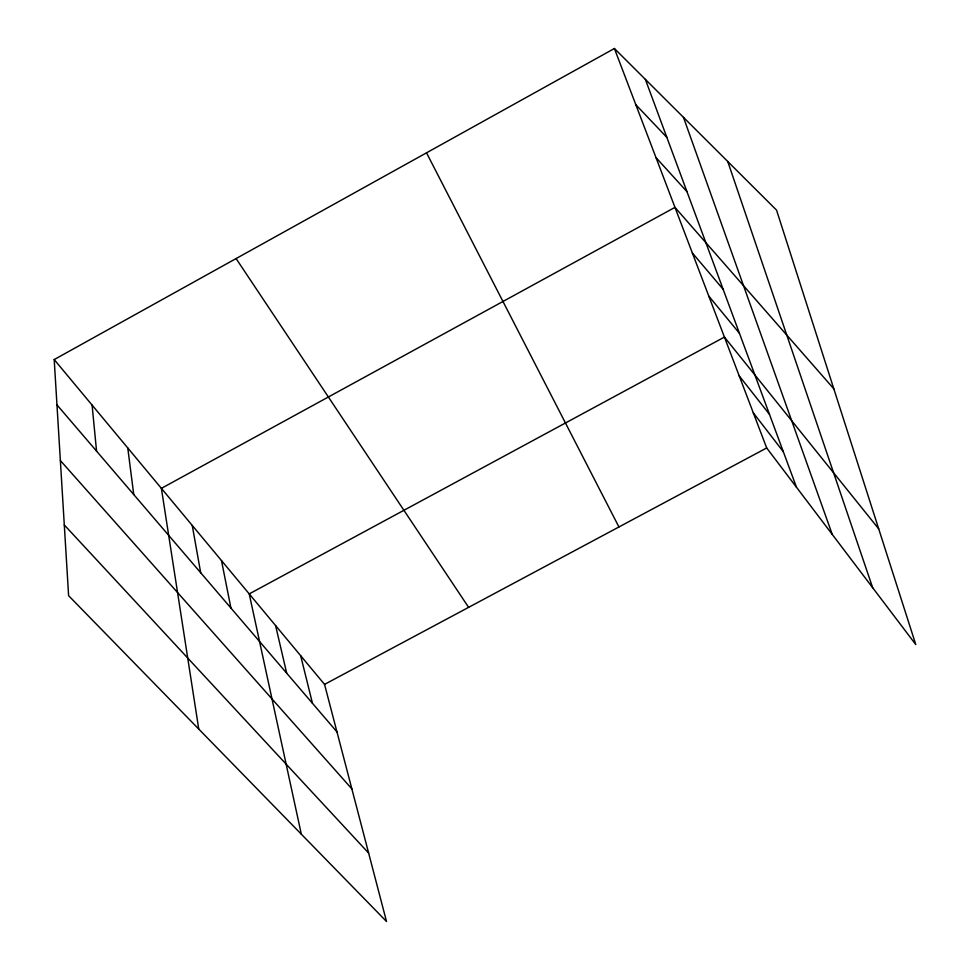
<?xml version="1.0" encoding="UTF-8"?>
<svg xmlns="http://www.w3.org/2000/svg" width="970" height="970" viewBox="0 0 970 970"><rect width="100%" height="100%" fill="white"/><g stroke="black" fill="none" stroke-linecap="round" stroke-linejoin="round"><path stroke-width="1.45" d="M54.199 359.567L324.55 684.396L386.521 921.5L68.615 595.701L54.199 359.567L614.398 48.5L776.558 210.138L915.801 644.601L766.688 447.958L614.398 48.5M324.55 684.396L766.688 447.958M635.835 104.736L666.839 137.34M64.299 524.952L368.636 853.091M655.987 157.601L686.966 191.66M60.37 460.532L351.867 788.901M833.824 388.825L674.962 207.374L161.384 488.359L198.753 729.076M56.975 404.89L336.966 731.913M692.362 252.988L723.135 289.29M708.815 296.165L739.443 333.304M878.699 528.856L724.42 337.087L249.229 593.895L301.33 834.2M739.225 375.923L769.477 414.348M753.29 412.832L783.323 451.741M236.086 258.566L468.619 607.353M426.521 152.823L618.933 526.977M645.365 79.37L796.479 487.243M683.486 117.37L832.272 534.458M727.755 161.493L872.673 587.723M300.664 655.696L312.461 703.298M275.589 625.565L286.696 673.192M221.487 560.563L230.921 608.044M192.242 525.425L200.681 572.724M127.761 447.946L133.739 494.542M92.089 405.084L96.563 451.135"/></g></svg>
